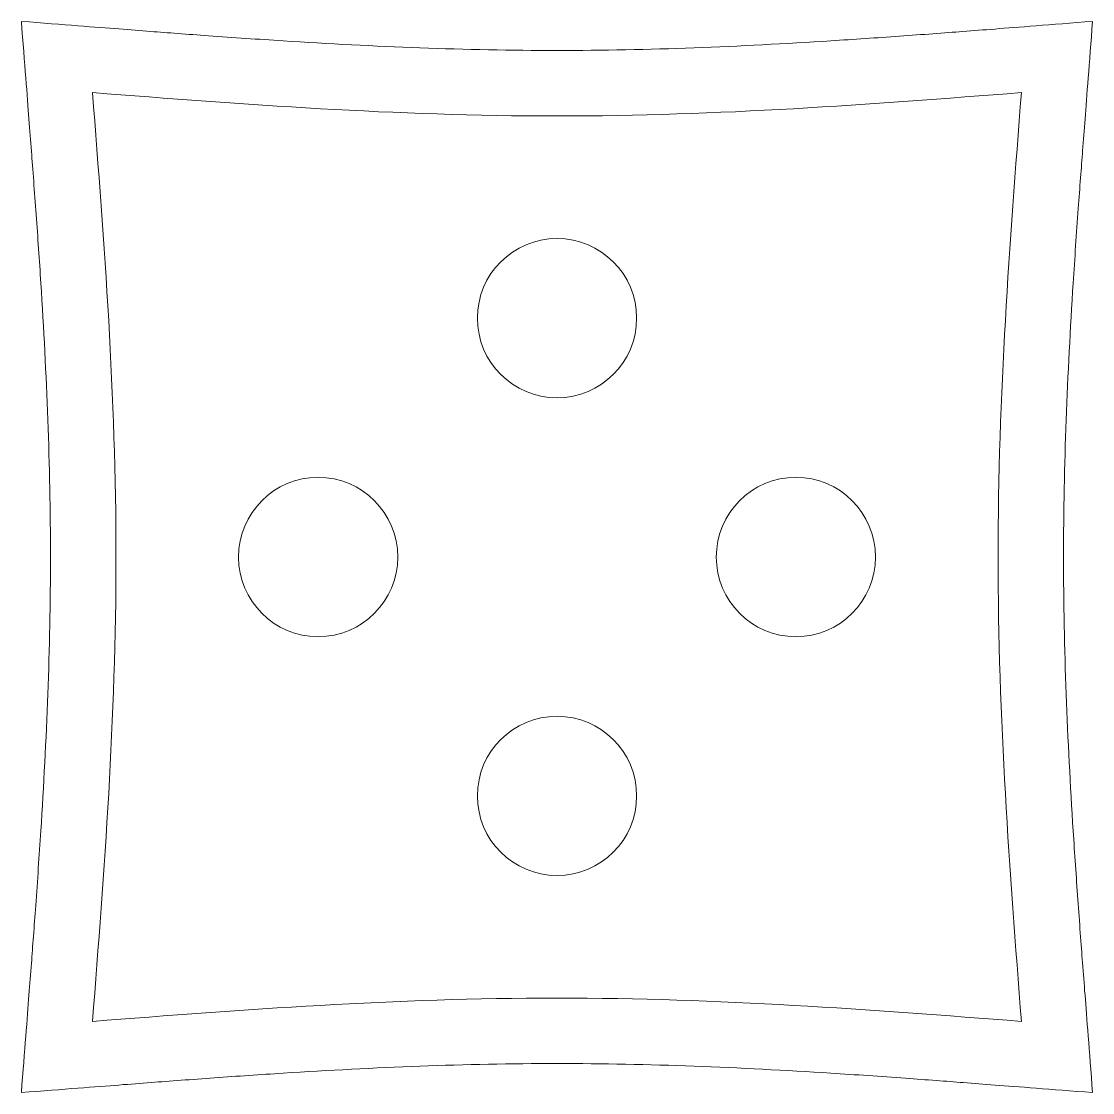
# Model space of a CAD drawing. Header units: millimetres. Extents: x 359 to 460, y 568 to 669.
import ezdxf

# ---------------------------------------------------------------- set-up
doc = ezdxf.new("R2010")
doc.units = ezdxf.units.MM

msp = doc.modelspace()

# ---------------------------------------------------------------- linework, layer by layer
at = {"color": 7, "linetype": 'Continuous', "lineweight": 18}
for centre in [(409.6, 641.06), (387.1, 618.56), (432.1, 618.56), (409.6, 596.06)]:
    msp.add_circle(centre, 7.5, dxfattribs=at)
at = {"color": 5, "linetype": 'Continuous', "lineweight": 0}
for points, knots in [([(359.15, 568.12), (359.46, 572.13), (359.83, 576.8), (360.11, 580.47), (360.53, 586.12), (361.13, 594.7), (361.71, 605.65), (361.98, 618.56), (361.71, 631.48), (361.14, 642.22), (360.55, 650.81), (360.12, 656.46), (359.83, 660.32), (359.46, 664.99), (359.15, 669.01)], [0, 0, 0, 0, 0.076186, 0.116728, 0.174762, 0.244474, 0.372203, 0.500013, 0.627814, 0.755537, 0.819475, 0.883277, 0.923816, 1, 1, 1, 1]), ([(359.15, 669.01), (363.17, 668.7), (367.84, 668.33), (371.5, 668.05), (377.16, 667.62), (385.74, 667.03), (396.69, 666.45), (409.6, 666.18), (422.51, 666.45), (433.26, 667.02), (441.85, 667.61), (447.5, 668.03), (451.36, 668.33), (456.03, 668.7), (460.04, 669.01)], [0, 0, 0, 0, 0.076186, 0.116728, 0.174762, 0.244474, 0.372203, 0.500013, 0.627814, 0.755537, 0.819475, 0.883277, 0.923816, 1, 1, 1, 1]), ([(460.04, 669.01), (459.73, 664.99), (459.37, 660.32), (459.09, 656.66), (458.66, 651), (458.07, 642.42), (457.49, 631.47), (457.22, 618.56), (457.49, 605.65), (458.06, 594.9), (458.65, 586.31), (459.07, 580.66), (459.37, 576.8), (459.73, 572.13), (460.04, 568.12)], [0, 0, 0, 0, 0.076186, 0.116728, 0.174762, 0.244474, 0.372203, 0.500013, 0.627814, 0.755537, 0.819475, 0.883277, 0.923816, 1, 1, 1, 1]), ([(365.85, 574.82), (366.96, 589.03), (368.06, 603.25), (368.06, 633.88), (366.96, 648.09), (365.85, 662.3)], [0, 0, 0, 0, 0.5, 0.5, 1, 1, 1, 1]), ([(365.85, 662.3), (380.07, 661.2), (394.28, 660.1), (424.91, 660.1), (439.13, 661.2), (453.34, 662.3)], [0, 0, 0, 0, 0.5, 0.5, 1, 1, 1, 1]), ([(453.34, 662.3), (452.24, 648.09), (451.14, 633.88), (451.14, 603.25), (452.24, 589.03), (453.34, 574.82)], [0, 0, 0, 0, 0.5, 0.5, 1, 1, 1, 1]), ([(453.34, 574.82), (439.13, 575.92), (424.91, 577.02), (394.28, 577.02), (380.07, 575.92), (365.85, 574.82)], [0, 0, 0, 0, 0.5, 0.5, 1, 1, 1, 1]), ([(460.04, 568.12), (456.03, 568.43), (451.36, 568.79), (447.69, 569.07), (442.04, 569.5), (433.46, 570.09), (422.51, 570.67), (409.6, 570.94), (396.68, 570.67), (385.94, 570.1), (377.35, 569.51), (371.7, 569.09), (367.84, 568.79), (363.17, 568.43), (359.15, 568.12)], [0, 0, 0, 0, 0.076186, 0.116728, 0.174762, 0.244474, 0.372203, 0.500013, 0.627814, 0.755537, 0.819475, 0.883277, 0.923816, 1, 1, 1, 1])]:
    msp.add_open_spline(points, degree=3, knots=knots, dxfattribs=at)

doc.saveas('drawing.dxf')
